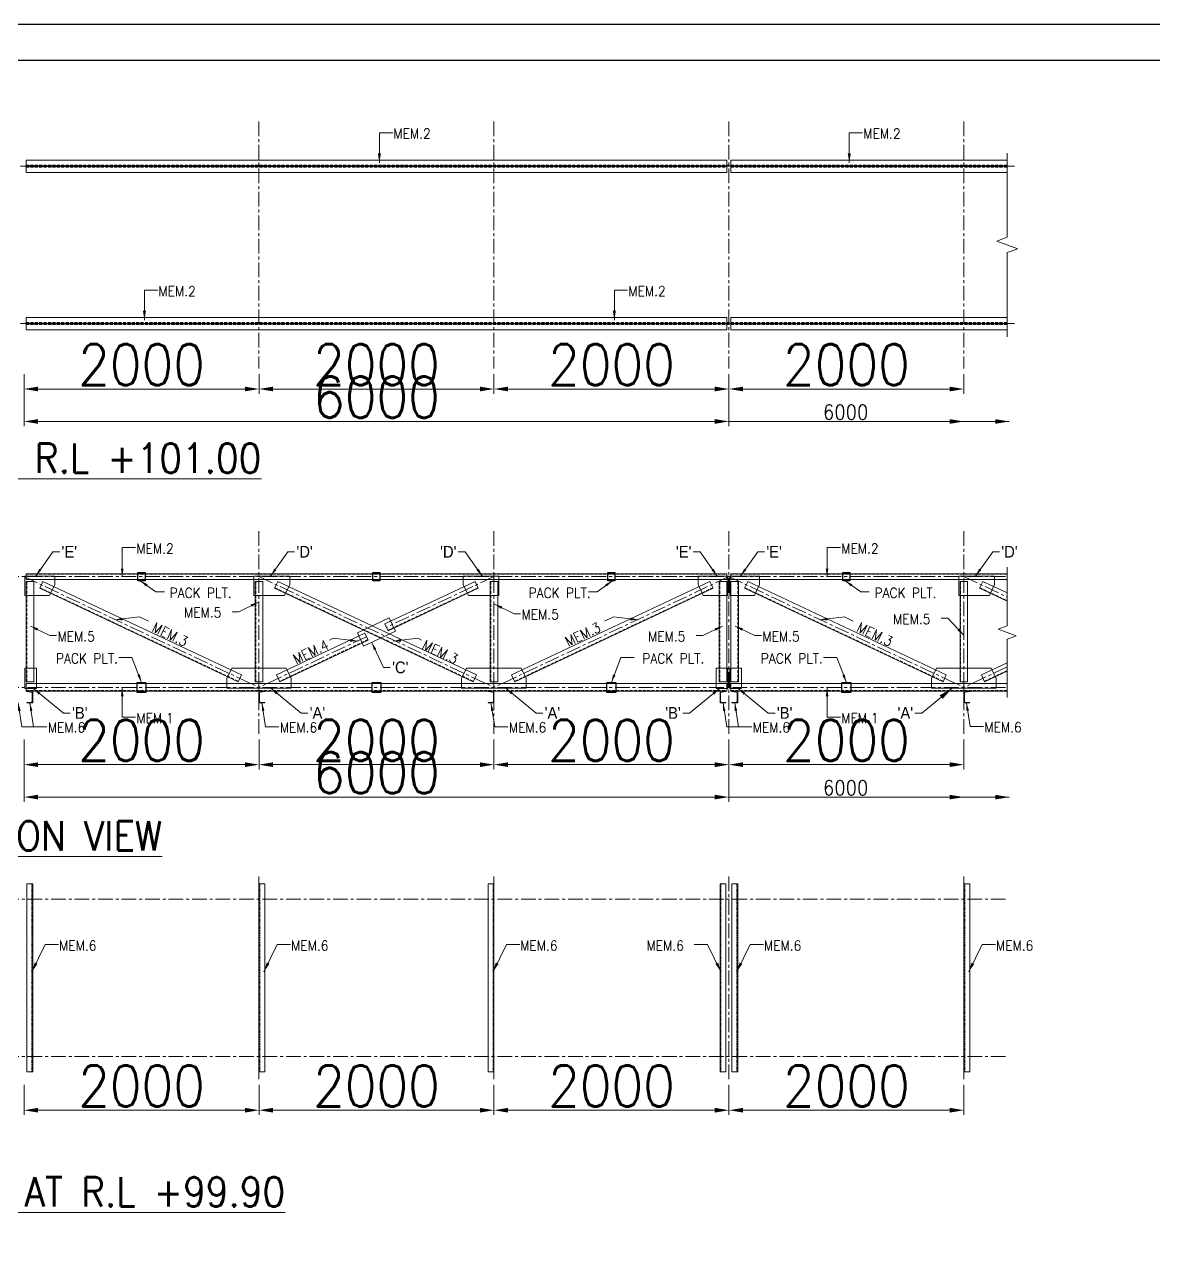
# Model space of a CAD drawing. Header units: millimetres. Extents: x 0 to 1124626, y -157535 to 82123.
# Drawn here: x 485820 to 495432, y 17099 to 27516 of the extents above; entities that cross this region are included whole.
import ezdxf
from ezdxf.enums import TextEntityAlignment as Align

# ---------------------------------------------------------------- set-up
doc = ezdxf.new("R2010")
doc.units = ezdxf.units.MM
doc.header["$MEASUREMENT"] = 0
for name, pattern in [('CENTER', [2, 1.25, -0.25, 0.25, -0.25]), ('DASHED', [0.75, 0.5, -0.25]), ('HIDDEN', [0.375, 0.25, -0.125])]:
    doc.linetypes.add(name, pattern=pattern)
for name, color, linetype, lineweight in [('CN', 253, 'Continuous', 15), ('Dim', 6, 'Continuous', 13), ('L4', 4, 'Continuous', 30), ('rSHEET', 2, 'Continuous', 30), ('STR', 112, 'Continuous', 18), ('STR. STEEL', 25, 'Continuous', 18), ('structure', 183, 'Continuous', 15), ('Text', 7, 'Continuous', 15), ('TEXT-4', 2, 'Continuous', 25), ('TITLE TEXT', 50, 'Continuous', 18)]:
    doc.layers.add(name, color=color, linetype=linetype, lineweight=lineweight)
doc.styles.add('MtX_romans_shx', font='romans.shx')
doc.styles.add('style1', font='romans.shx', dxfattribs={"width": 0.9, "height": 300})
doc.dimstyles.new('Copy of DIM-1', dxfattribs={"dimscale": 40, "dimtxt": 125, "dimasz": 3, "dimexe": 1, "dimexo": 1.2, "dimgap": 0.8, "dimtad": 1, "dimdec": 0, "dimzin": 1, "dimdsep": 46, "dimtxsty": 'style1', "dimcen": 2, "dimclrd": 8, "dimclre": 8, "dimclrt": 7, "dimadec": 0, "dimazin": 0, "dimtfac": 1, "dimtdec": 0, "dimtofl": 0, "dimtmove": 1, "dimatfit": 3, "dimfxl": 1, "dimtolj": 1, "dimtzin": 0, "dimlwd": 9, "dimlwe": 9, "dimarcsym": 1})

# ---------------------------------------------------------------- blocks, each defined once
blk = doc.blocks.new('*D942')
at = {"layer": 'DEFPOINTS', "color": 0, "ltscale": 20, "transparency": 16777216}
for p in [(485817, 24589), (487817, 24589), (487817, 24414)]:
    blk.add_point(p, dxfattribs=at)
at = {"layer": 'Dim', "color": 8, "lineweight": 9, "ltscale": 20, "transparency": 16777216}
for p, q in [((485817, 24541), (485817, 24374)), ((487817, 24541), (487817, 24374)), ((485937, 24414), (487697, 24414))]:
    blk.add_line(p, q, dxfattribs=at)
at = {"layer": 'Dim', "color": 8, "ltscale": 20, "transparency": 16777216}
for points in [[(485937, 24434), (485937, 24394), (485817, 24414)], [(487697, 24394), (487697, 24434), (487817, 24414)]]:
    blk.add_solid(points, dxfattribs=at)
at = {"layer": 'Dim', "color": 7, "ltscale": 20, "transparency": 16777216, "insert": (486817, 24621), "char_height": 350, "attachment_point": 5, "style": 'style1'}
blk.add_mtext('\\A1;2000', dxfattribs=at)
blk = doc.blocks.new('*D943')
at = {"layer": 'DEFPOINTS', "color": 0, "ltscale": 20, "transparency": 16777216}
for p in [(487817, 24589), (489817, 24589), (489817, 24414)]:
    blk.add_point(p, dxfattribs=at)
at = {"layer": 'Dim', "color": 8, "lineweight": 9, "ltscale": 20, "transparency": 16777216}
for p, q in [((487817, 24541), (487817, 24374)), ((489817, 24541), (489817, 24374)), ((487937, 24414), (489697, 24414))]:
    blk.add_line(p, q, dxfattribs=at)
at = {"layer": 'Dim', "color": 8, "ltscale": 20, "transparency": 16777216}
for points in [[(487937, 24434), (487937, 24394), (487817, 24414)], [(489697, 24394), (489697, 24434), (489817, 24414)]]:
    blk.add_solid(points, dxfattribs=at)
at = {"layer": 'Dim', "color": 7, "ltscale": 20, "transparency": 16777216, "insert": (488817, 24621), "char_height": 350, "attachment_point": 5, "style": 'style1'}
blk.add_mtext('\\A1;2000', dxfattribs=at)
blk = doc.blocks.new('*D944')
at = {"layer": 'DEFPOINTS', "color": 0, "ltscale": 20, "transparency": 16777216}
for p in [(489817, 24589), (491817, 24589), (491817, 24414)]:
    blk.add_point(p, dxfattribs=at)
at = {"layer": 'Dim', "color": 8, "lineweight": 9, "ltscale": 20, "transparency": 16777216}
for p, q in [((489817, 24541), (489817, 24374)), ((491817, 24541), (491817, 24374)), ((489937, 24414), (491697, 24414))]:
    blk.add_line(p, q, dxfattribs=at)
at = {"layer": 'Dim', "color": 8, "ltscale": 20, "transparency": 16777216}
for points in [[(489937, 24434), (489937, 24394), (489817, 24414)], [(491697, 24394), (491697, 24434), (491817, 24414)]]:
    blk.add_solid(points, dxfattribs=at)
at = {"layer": 'Dim', "color": 7, "ltscale": 20, "transparency": 16777216, "insert": (490817, 24621), "char_height": 350, "attachment_point": 5, "style": 'style1'}
blk.add_mtext('\\A1;2000', dxfattribs=at)
blk = doc.blocks.new('*D945')
at = {"layer": 'DEFPOINTS', "color": 0, "ltscale": 20, "transparency": 16777216}
for p in [(491817, 24589), (493817, 24589), (493817, 24414)]:
    blk.add_point(p, dxfattribs=at)
at = {"layer": 'Dim', "color": 8, "lineweight": 9, "ltscale": 20, "transparency": 16777216}
for p, q in [((491817, 24541), (491817, 24374)), ((493817, 24541), (493817, 24374)), ((491937, 24414), (493697, 24414))]:
    blk.add_line(p, q, dxfattribs=at)
at = {"layer": 'Dim', "color": 8, "ltscale": 20, "transparency": 16777216}
for points in [[(491937, 24434), (491937, 24394), (491817, 24414)], [(493697, 24394), (493697, 24434), (493817, 24414)]]:
    blk.add_solid(points, dxfattribs=at)
at = {"layer": 'Dim', "color": 7, "ltscale": 20, "transparency": 16777216, "insert": (492817, 24621), "char_height": 350, "attachment_point": 5, "style": 'style1'}
blk.add_mtext('\\A1;2000', dxfattribs=at)
blk = doc.blocks.new('*D950')
at = {"layer": 'DEFPOINTS', "color": 0, "ltscale": 20, "transparency": 16777216}
for p in [(485817, 21480), (487817, 21480), (487817, 21217)]:
    blk.add_point(p, dxfattribs=at)
at = {"layer": 'Dim', "color": 8, "lineweight": 9, "ltscale": 20, "transparency": 16777216}
for p, q in [((485817, 21432), (485817, 21177)), ((487817, 21432), (487817, 21177)), ((485937, 21217), (487697, 21217))]:
    blk.add_line(p, q, dxfattribs=at)
at = {"layer": 'Dim', "color": 8, "ltscale": 20, "transparency": 16777216}
for points in [[(485937, 21237), (485937, 21197), (485817, 21217)], [(487697, 21197), (487697, 21237), (487817, 21217)]]:
    blk.add_solid(points, dxfattribs=at)
at = {"layer": 'Dim', "color": 7, "ltscale": 20, "transparency": 16777216, "insert": (486817, 21424), "char_height": 350, "attachment_point": 5, "style": 'style1'}
blk.add_mtext('\\A1;2000', dxfattribs=at)
blk = doc.blocks.new('*D951')
at = {"layer": 'DEFPOINTS', "color": 0, "ltscale": 20, "transparency": 16777216}
for p in [(487817, 21480), (489817, 21480), (489817, 21217)]:
    blk.add_point(p, dxfattribs=at)
at = {"layer": 'Dim', "color": 8, "lineweight": 9, "ltscale": 20, "transparency": 16777216}
for p, q in [((487817, 21432), (487817, 21177)), ((489817, 21432), (489817, 21177)), ((487937, 21217), (489697, 21217))]:
    blk.add_line(p, q, dxfattribs=at)
at = {"layer": 'Dim', "color": 8, "ltscale": 20, "transparency": 16777216}
for points in [[(487937, 21237), (487937, 21197), (487817, 21217)], [(489697, 21197), (489697, 21237), (489817, 21217)]]:
    blk.add_solid(points, dxfattribs=at)
at = {"layer": 'Dim', "color": 7, "ltscale": 20, "transparency": 16777216, "insert": (488817, 21424), "char_height": 350, "attachment_point": 5, "style": 'style1'}
blk.add_mtext('\\A1;2000', dxfattribs=at)
blk = doc.blocks.new('*D952')
at = {"layer": 'DEFPOINTS', "color": 0, "ltscale": 20, "transparency": 16777216}
for p in [(489817, 21480), (491817, 21480), (491817, 21217)]:
    blk.add_point(p, dxfattribs=at)
at = {"layer": 'Dim', "color": 8, "lineweight": 9, "ltscale": 20, "transparency": 16777216}
for p, q in [((489817, 21432), (489817, 21177)), ((491817, 21432), (491817, 21177)), ((489937, 21217), (491697, 21217))]:
    blk.add_line(p, q, dxfattribs=at)
at = {"layer": 'Dim', "color": 8, "ltscale": 20, "transparency": 16777216}
for points in [[(489937, 21237), (489937, 21197), (489817, 21217)], [(491697, 21197), (491697, 21237), (491817, 21217)]]:
    blk.add_solid(points, dxfattribs=at)
at = {"layer": 'Dim', "color": 7, "ltscale": 20, "transparency": 16777216, "insert": (490817, 21424), "char_height": 350, "attachment_point": 5, "style": 'style1'}
blk.add_mtext('\\A1;2000', dxfattribs=at)
blk = doc.blocks.new('*D953')
at = {"layer": 'DEFPOINTS', "color": 0, "ltscale": 20, "transparency": 16777216}
for p in [(491817, 21480), (493817, 21480), (493817, 21217)]:
    blk.add_point(p, dxfattribs=at)
at = {"layer": 'Dim', "color": 8, "lineweight": 9, "ltscale": 20, "transparency": 16777216}
for p, q in [((491817, 21432), (491817, 21177)), ((493817, 21432), (493817, 21177)), ((491937, 21217), (493697, 21217))]:
    blk.add_line(p, q, dxfattribs=at)
at = {"layer": 'Dim', "color": 8, "ltscale": 20, "transparency": 16777216}
for points in [[(491937, 21237), (491937, 21197), (491817, 21217)], [(493697, 21197), (493697, 21237), (493817, 21217)]]:
    blk.add_solid(points, dxfattribs=at)
at = {"layer": 'Dim', "color": 7, "ltscale": 20, "transparency": 16777216, "insert": (492817, 21424), "char_height": 350, "attachment_point": 5, "style": 'style1'}
blk.add_mtext('\\A1;2000', dxfattribs=at)
blk = doc.blocks.new('*D1081')
at = {"layer": 'DEFPOINTS', "color": 0, "ltscale": 20, "transparency": 16777216}
for p in [(485817, 18540), (487817, 18540), (487817, 18276)]:
    blk.add_point(p, dxfattribs=at)
at = {"layer": 'Dim', "color": 8, "lineweight": 9, "ltscale": 20, "transparency": 16777216}
for p, q in [((485817, 18492), (485817, 18236)), ((487817, 18492), (487817, 18236)), ((485937, 18276), (487697, 18276))]:
    blk.add_line(p, q, dxfattribs=at)
at = {"layer": 'Dim', "color": 8, "ltscale": 20, "transparency": 16777216}
for points in [[(485937, 18296), (485937, 18256), (485817, 18276)], [(487697, 18256), (487697, 18296), (487817, 18276)]]:
    blk.add_solid(points, dxfattribs=at)
at = {"layer": 'Dim', "color": 7, "ltscale": 20, "transparency": 16777216, "insert": (486817, 18483), "char_height": 350, "attachment_point": 5, "style": 'style1'}
blk.add_mtext('\\A1;2000', dxfattribs=at)
blk = doc.blocks.new('*D1082')
at = {"layer": 'DEFPOINTS', "color": 0, "ltscale": 20, "transparency": 16777216}
for p in [(487817, 18540), (489817, 18540), (489817, 18276)]:
    blk.add_point(p, dxfattribs=at)
at = {"layer": 'Dim', "color": 8, "lineweight": 9, "ltscale": 20, "transparency": 16777216}
for p, q in [((487817, 18492), (487817, 18236)), ((489817, 18492), (489817, 18236)), ((487937, 18276), (489697, 18276))]:
    blk.add_line(p, q, dxfattribs=at)
at = {"layer": 'Dim', "color": 8, "ltscale": 20, "transparency": 16777216}
for points in [[(487937, 18296), (487937, 18256), (487817, 18276)], [(489697, 18256), (489697, 18296), (489817, 18276)]]:
    blk.add_solid(points, dxfattribs=at)
at = {"layer": 'Dim', "color": 7, "ltscale": 20, "transparency": 16777216, "insert": (488817, 18483), "char_height": 350, "attachment_point": 5, "style": 'style1'}
blk.add_mtext('\\A1;2000', dxfattribs=at)
blk = doc.blocks.new('*D1083')
at = {"layer": 'DEFPOINTS', "color": 0, "ltscale": 20, "transparency": 16777216}
for p in [(489817, 18540), (491817, 18540), (491817, 18276)]:
    blk.add_point(p, dxfattribs=at)
at = {"layer": 'Dim', "color": 8, "lineweight": 9, "ltscale": 20, "transparency": 16777216}
for p, q in [((489817, 18492), (489817, 18236)), ((491817, 18492), (491817, 18236)), ((489937, 18276), (491697, 18276))]:
    blk.add_line(p, q, dxfattribs=at)
at = {"layer": 'Dim', "color": 8, "ltscale": 20, "transparency": 16777216}
for points in [[(489937, 18296), (489937, 18256), (489817, 18276)], [(491697, 18256), (491697, 18296), (491817, 18276)]]:
    blk.add_solid(points, dxfattribs=at)
at = {"layer": 'Dim', "color": 7, "ltscale": 20, "transparency": 16777216, "insert": (490817, 18483), "char_height": 350, "attachment_point": 5, "style": 'style1'}
blk.add_mtext('\\A1;2000', dxfattribs=at)
blk = doc.blocks.new('*D1084')
at = {"layer": 'DEFPOINTS', "color": 0, "ltscale": 20, "transparency": 16777216}
for p in [(491817, 18540), (493817, 18540), (493817, 18276)]:
    blk.add_point(p, dxfattribs=at)
at = {"layer": 'Dim', "color": 8, "lineweight": 9, "ltscale": 20, "transparency": 16777216}
for p, q in [((491817, 18492), (491817, 18236)), ((493817, 18492), (493817, 18236)), ((491937, 18276), (493697, 18276))]:
    blk.add_line(p, q, dxfattribs=at)
at = {"layer": 'Dim', "color": 8, "ltscale": 20, "transparency": 16777216}
for points in [[(491937, 18296), (491937, 18256), (491817, 18276)], [(493697, 18256), (493697, 18296), (493817, 18276)]]:
    blk.add_solid(points, dxfattribs=at)
at = {"layer": 'Dim', "color": 7, "ltscale": 20, "transparency": 16777216, "insert": (492817, 18483), "char_height": 350, "attachment_point": 5, "style": 'style1'}
blk.add_mtext('\\A1;2000', dxfattribs=at)
blk = doc.blocks.new('*D1098')
at = {"layer": 'DEFPOINTS', "color": 0, "ltscale": 20, "transparency": 16777216}
for p in [(485817, 21304), (491817, 21304), (491817, 20941)]:
    blk.add_point(p, dxfattribs=at)
at = {"layer": 'Dim', "color": 8, "lineweight": 9, "ltscale": 20, "transparency": 16777216}
for p, q in [((485817, 21256), (485817, 20901)), ((491817, 21256), (491817, 20901)), ((485937, 20941), (491697, 20941))]:
    blk.add_line(p, q, dxfattribs=at)
at = {"layer": 'Dim', "color": 8, "ltscale": 20, "transparency": 16777216}
for points in [[(485937, 20961), (485937, 20921), (485817, 20941)], [(491697, 20921), (491697, 20961), (491817, 20941)]]:
    blk.add_solid(points, dxfattribs=at)
at = {"layer": 'Dim', "color": 7, "ltscale": 20, "transparency": 16777216, "insert": (488817, 21148), "char_height": 350, "attachment_point": 5, "style": 'style1'}
blk.add_mtext('\\A1;6000', dxfattribs=at)
blk = doc.blocks.new('*D1100')
at = {"layer": 'DEFPOINTS', "color": 0, "ltscale": 20, "transparency": 16777216}
for p in [(485817, 24501), (491817, 24501), (491817, 24138)]:
    blk.add_point(p, dxfattribs=at)
at = {"layer": 'Dim', "color": 8, "lineweight": 9, "ltscale": 20, "transparency": 16777216}
for p, q in [((485817, 24453), (485817, 24098)), ((491817, 24453), (491817, 24098)), ((485937, 24138), (491697, 24138))]:
    blk.add_line(p, q, dxfattribs=at)
at = {"layer": 'Dim', "color": 8, "ltscale": 20, "transparency": 16777216}
for points in [[(485937, 24158), (485937, 24118), (485817, 24138)], [(491697, 24118), (491697, 24158), (491817, 24138)]]:
    blk.add_solid(points, dxfattribs=at)
at = {"layer": 'Dim', "color": 7, "ltscale": 20, "transparency": 16777216, "insert": (488817, 24345), "char_height": 350, "attachment_point": 5, "style": 'style1'}
blk.add_mtext('\\A1;6000', dxfattribs=at)

msp = doc.modelspace()

# ---------------------------------------------------------------- linework, layer by layer
at = {"layer": 'CN', "linetype": 'CENTER', "ltscale": 100}
for p, q in [((487816.7021, 26691.1911), (487816.7021, 24589.4675)), ((489816.7021, 26691.1911), (489816.7021, 24589.4675)), ((491816.7021, 26691.1911), (491816.7021, 24589.4675)), ((493816.7021, 26691.1911), (493816.7021, 24589.4675)), ((477385.4228, 26310.3293), (494247.9815, 26310.3293)), ((477385.4228, 24970.3293), (494247.9815, 24970.3293)), ((487816.7021, 23204.4205), (487816.7021, 21479.8628)), ((489816.7021, 23204.4205), (489816.7021, 21479.8628)), ((491816.7021, 23204.4205), (491816.7021, 21479.8628)), ((493816.7021, 23204.4205), (493816.7021, 21479.8628)), ((477447.3996, 22817.1417), (494186.0047, 22817.1417)), ((485816.7021, 22817.1417), (487816.7021, 21874.6417)), ((487816.7021, 22817.1417), (489816.7021, 21874.6417)), ((489816.7021, 22817.1417), (488901.7022, 22385.948)), ((491816.7021, 22817.1417), (489816.7021, 21874.6417)), ((491816.7021, 22817.1417), (493816.7021, 21874.6417)), ((493816.7021, 22817.1417), (494186.0047, 22643.1078)), ((488731.7021, 22305.8354), (487816.7021, 21874.6417)), ((494186.0047, 22048.6755), (493816.7021, 21874.6417)), ((477447.3996, 21874.6417), (494186.0047, 21874.6417)), ((487816.7021, 20264.1012), (487816.7021, 18539.5435)), ((489816.7021, 20264.1012), (489816.7021, 18539.5435)), ((491816.7021, 20264.1012), (491816.7021, 18539.5435)), ((493816.7021, 20264.1012), (493816.7021, 18539.5435)), ((477447.3996, 20071.8223), (494186.0047, 20071.8223)), ((477447.3996, 18731.8223), (494186.0047, 18731.8223))]:
    msp.add_line(p, q, dxfattribs=at)
at = {"layer": 'CN', "linetype": 'HIDDEN', "ltscale": 100}
for p, q in [((485834.2021, 26318.8293), (494186.0047, 26318.8293)), ((485834.2021, 26301.8293), (491799.2021, 26301.8293)), ((491834.2021, 26301.8293), (494186.0047, 26301.8293)), ((485834.2021, 24978.8293), (494186.0047, 24978.8293)), ((485834.2021, 24961.8293), (494186.0047, 24961.8293)), ((485834.2021, 22837.1417), (491799.2021, 22837.1417)), ((491834.2021, 22837.1417), (494186.0047, 22837.1417)), ((485839.2021, 21922.1417), (485839.2021, 22777.1417)), ((485952.2453, 22722.8664), (487641.7981, 21926.6646)), ((487789.2021, 21922.1417), (487789.2021, 22777.1417)), ((487952.2453, 22722.8664), (489641.7981, 21926.6646)), ((489681.159, 22722.8664), (488913.4251, 22361.0718)), ((489789.2021, 21922.1417), (489789.2021, 22777.1417)), ((491681.159, 22722.8664), (489991.6062, 21926.6646)), ((491739.2021, 21922.1417), (491739.2021, 22777.1417)), ((491894.2021, 21922.1417), (491894.2021, 22777.1417)), ((491952.2453, 22722.8664), (493641.7981, 21926.6646)), ((493789.2021, 21922.1417), (493789.2021, 22777.1417)), ((493952.2453, 22722.8664), (494186.0047, 22612.7072)), ((488743.425, 22280.9592), (487991.6062, 21926.6646)), ((494186.0047, 22018.2749), (493991.6062, 21926.6646)), ((485834.2021, 21847.1417), (491799.2021, 21847.1417)), ((491834.2021, 21847.1417), (494186.0047, 21847.1417))]:
    msp.add_line(p, q, dxfattribs=at)
at = {"layer": 'Dim', "ltscale": 20}
for points in [[(486078.2536, 22822.5262), (485824.2021, 22822.5262), (485824.2021, 22657.5262), (486034.2021, 22657.5262), (486078.2536, 22751.0041)], [(488078.2536, 22822.5262), (487774.2021, 22822.5262), (487774.2021, 22657.5262), (488034.2021, 22657.5262), (488078.2536, 22751.0041)], [(489555.1507, 22822.5262), (489859.2021, 22822.5262), (489859.2021, 22657.5262), (489599.2021, 22657.5262), (489555.1507, 22751.0041)], [(491555.1507, 22822.5262), (491809.2021, 22822.5262), (491809.2021, 22657.5262), (491599.2021, 22657.5262), (491555.1507, 22751.0041)], [(492078.2536, 22822.5262), (491824.2021, 22822.5262), (491824.2021, 22657.5262), (492034.2021, 22657.5262), (492078.2536, 22751.0041)], [(494078.2536, 22822.5262), (493774.2021, 22822.5262), (493774.2021, 22657.5262), (494034.2021, 22657.5262), (494078.2536, 22751.0041)], [(485824.2021, 22039.4959), (485824.2021, 21864.4959), (485924.2021, 21864.4959), (485924.2021, 22039.4959)], [(488091.7021, 21948.8431), (488091.7021, 21867.1417), (487541.7021, 21867.1417), (487541.7021, 21948.8431), (487584.4223, 22039.4959), (488048.982, 22039.4959)], [(490091.7021, 21948.8431), (490091.7021, 21867.1417), (489541.7021, 21867.1417), (489541.7021, 21948.8431), (489584.4223, 22039.4959), (490048.982, 22039.4959)], [(491809.2021, 22039.4959), (491809.2021, 21864.4959), (491709.2021, 21864.4959), (491709.2021, 22039.4959)], [(491824.2021, 22039.4959), (491824.2021, 21864.4959), (491924.2021, 21864.4959), (491924.2021, 22039.4959)], [(494091.7021, 21948.8431), (494091.7021, 21867.1417), (493541.7021, 21867.1417), (493541.7021, 21948.8431), (493584.4223, 22039.4959), (494048.982, 22039.4959)]]:
    msp.add_lwpolyline(points, close=True, dxfattribs=at)
msp.add_lwpolyline([(488979.0333, 22353.298), (488925.7474, 22466.3715), (488654.371, 22338.4854), (488707.6569, 22225.4119), (488979.0333, 22353.298)], dxfattribs=at)
for points in [[(485891.7021, 21742.1417), (485891.7021, 21842.1417), (485841.7021, 21842.1417), (485841.7021, 21840.6933, 0.3902243582), (485843.9959, 21838.2018), (485878.7446, 21835.3252, -0.3902243582), (485887.0021, 21826.3559), (485887.0021, 21757.9274, -0.3902243582), (485878.7446, 21748.9581), (485843.9959, 21746.0815, 0.3902243582), (485841.7021, 21743.5901), (485841.7021, 21742.1417)], [(487816.7021, 21742.1417), (487816.7021, 21842.1417), (487866.7021, 21842.1417), (487866.7021, 21840.6933, -0.3902243582), (487864.4084, 21838.2018), (487829.6597, 21835.3252, 0.3902243582), (487821.4021, 21826.3559), (487821.4021, 21757.9274, 0.3902243582), (487829.6597, 21748.9581), (487864.4084, 21746.0815, -0.3902243582), (487866.7021, 21743.5901), (487866.7021, 21742.1417)], [(489816.7021, 21742.1417), (489816.7021, 21842.1417), (489766.7021, 21842.1417), (489766.7021, 21840.6933, 0.3902243582), (489768.9959, 21838.2018), (489803.7446, 21835.3252, -0.3902243582), (489812.0021, 21826.3559), (489812.0021, 21757.9274, -0.3902243582), (489803.7446, 21748.9581), (489768.9959, 21746.0815, 0.3902243582), (489766.7021, 21743.5901), (489766.7021, 21742.1417)], [(491741.7021, 21742.1417), (491741.7021, 21842.1417), (491791.7021, 21842.1417), (491791.7021, 21840.6933, -0.3902243582), (491789.4084, 21838.2018), (491754.6597, 21835.3252, 0.3902243582), (491746.4021, 21826.3559), (491746.4021, 21757.9274, 0.3902243582), (491754.6597, 21748.9581), (491789.4084, 21746.0815, -0.3902243582), (491791.7021, 21743.5901), (491791.7021, 21742.1417)], [(491891.7021, 21742.1417), (491891.7021, 21842.1417), (491841.7021, 21842.1417), (491841.7021, 21840.6933, 0.3902243582), (491843.9959, 21838.2018), (491878.7446, 21835.3252, -0.3902243582), (491887.0021, 21826.3559), (491887.0021, 21757.9274, -0.3902243582), (491878.7446, 21748.9581), (491843.9959, 21746.0815, 0.3902243582), (491841.7021, 21743.5901), (491841.7021, 21742.1417)], [(493816.7021, 21742.1417), (493816.7021, 21842.1417), (493866.7021, 21842.1417), (493866.7021, 21840.6933, -0.3902243582), (493864.4084, 21838.2018), (493829.6597, 21835.3252, 0.3902243582), (493821.4021, 21826.3559), (493821.4021, 21757.9274, 0.3902243582), (493829.6597, 21748.9581), (493864.4084, 21746.0815, -0.3902243582), (493866.7021, 21743.5901), (493866.7021, 21742.1417)]]:
    msp.add_lwpolyline(points, format="xyb", close=True, dxfattribs=at)
at = {"layer": 'L4', "ltscale": 20}
for points in [[(486846.7021, 22852.1417), (486846.7021, 22782.1417), (486786.7021, 22782.1417), (486786.7021, 22852.1417)], [(488846.7021, 22852.1417), (488846.7021, 22782.1417), (488786.7021, 22782.1417), (488786.7021, 22852.1417)], [(490846.7021, 22852.1417), (490846.7021, 22782.1417), (490786.7021, 22782.1417), (490786.7021, 22852.1417)], [(492846.7021, 22852.1417), (492846.7021, 22782.1417), (492786.7021, 22782.1417), (492786.7021, 22852.1417)], [(486854.2021, 21917.1417), (486854.2021, 21832.1417), (486779.2021, 21832.1417), (486779.2021, 21917.1417)], [(488854.2021, 21917.1417), (488854.2021, 21832.1417), (488779.2021, 21832.1417), (488779.2021, 21917.1417)], [(490854.2021, 21917.1417), (490854.2021, 21832.1417), (490779.2021, 21832.1417), (490779.2021, 21917.1417)], [(492854.2021, 21917.1417), (492854.2021, 21832.1417), (492779.2021, 21832.1417), (492779.2021, 21917.1417)]]:
    msp.add_lwpolyline(points, close=True, dxfattribs=at)
at = {"layer": 'rSHEET'}
msp.add_lwpolyline([(476335.2635, 4628.0791), (508705.803, 4628.0791), (508705.803, 27516.3626), (476335.2635, 27516.3626)], close=True, dxfattribs=at)
msp.add_lwpolyline([(476874.7725, 4935.7919), (508166.294, 4935.7919, 0.4142135624), (508397.5121, 5167.01), (508397.5121, 26977.4317, 0.4142135624), (508166.294, 27208.6498), (476874.7725, 27208.6498, 0.4142135624), (476643.5544, 26977.4317), (476643.5544, 5167.01, 0.4142135624)], format="xyb", close=True, dxfattribs=at)
at = {"layer": 'STR', "linetype": 'DASHED', "ltscale": 20}
for p, q in [((485884.2021, 20201.8223), (485884.2021, 18601.8223)), ((487824.2021, 20201.8223), (487824.2021, 18601.8223)), ((489809.2021, 20201.8223), (489809.2021, 18601.8223)), ((491749.2021, 20201.8223), (491749.2021, 18601.8223)), ((491884.2021, 20201.8223), (491884.2021, 18601.8223)), ((493824.2021, 20201.8223), (493824.2021, 18601.8223))]:
    msp.add_line(p, q, dxfattribs=at)
at = {"layer": 'STR', "ltscale": 20}
for points in [[(485841.7021, 20201.8223), (485841.7021, 18601.8223), (485891.7021, 18601.8223), (485891.7021, 20201.8223)], [(487816.7021, 20201.8223), (487816.7021, 18601.8223), (487866.7021, 18601.8223), (487866.7021, 20201.8223)], [(489766.7021, 20201.8223), (489766.7021, 18601.8223), (489816.7021, 18601.8223), (489816.7021, 20201.8223)], [(491791.7021, 20201.8223), (491791.7021, 18601.8223), (491741.7021, 18601.8223), (491741.7021, 20201.8223)], [(491841.7021, 20201.8223), (491841.7021, 18601.8223), (491891.7021, 18601.8223), (491891.7021, 20201.8223)], [(493816.7021, 20201.8223), (493816.7021, 18601.8223), (493866.7021, 18601.8223), (493866.7021, 20201.8223)]]:
    msp.add_lwpolyline(points, close=True, dxfattribs=at)
at = {"layer": 'STR. STEEL', "ltscale": 20}
for p, q in [((494186.0047, 25704.8701), (494186.0047, 26422.2409)), ((494186.0047, 24857.5228), (494186.0047, 25574.8936))]:
    msp.add_line(p, q, dxfattribs=at)
for points in [[(485834.2021, 26312.8293), (485834.2021, 26362.8293), (491799.2021, 26362.8293), (491799.2021, 26312.8293), (485834.2021, 26312.8293)], [(494186.0047, 26312.8293), (491834.2021, 26312.8293), (491834.2021, 26362.8293), (494186.0047, 26362.8293), (494186.0047, 26312.8293)], [(485834.2021, 26307.8293), (485834.2021, 26257.8293), (491799.2021, 26257.8293), (491799.2021, 26307.8293), (485834.2021, 26307.8293)], [(494186.0047, 26257.8293), (494186.0047, 26307.8293), (491834.2021, 26307.8293), (491834.2021, 26257.8293), (494186.0047, 26257.8293)], [(494186.0047, 25574.8936), (494275.2816, 25607.3877), (494096.7278, 25672.376), (494186.0047, 25704.8701)], [(491799.2021, 25022.8293), (491799.2021, 24972.8293), (485834.2021, 24972.8293), (485834.2021, 25022.8293), (491799.2021, 25022.8293)], [(494186.0047, 24972.8293), (491834.2021, 24972.8293), (491834.2021, 25022.8293), (494186.0047, 25022.8293), (494186.0047, 24972.8293)], [(491799.2021, 24917.8293), (491799.2021, 24967.8293), (485834.2021, 24967.8293), (485834.2021, 24917.8293), (491799.2021, 24917.8293)], [(491816.7021, 24917.8293), (491819.6601, 24917.8293)], [(491799.2021, 22842.1417), (485834.2021, 22842.1417), (485834.2021, 22792.1417), (491799.2021, 22792.1417), (491799.2021, 22842.1417)]]:
    msp.add_lwpolyline(points, dxfattribs=at)
for points in [[(494186.0047, 24917.8293), (494186.0047, 24967.8293), (491834.2021, 24967.8293), (491834.2021, 24917.8293)], [(491834.2021, 22792.1417), (494186.0047, 22792.1417), (494186.0047, 22842.1417), (491834.2021, 22842.1417)]]:
    msp.add_lwpolyline(points, close=True, dxfattribs=at)
at = {"layer": 'structure', "ltscale": 20}
for p, q in [((489816.7021, 22792.1417), (489816.7021, 22842.1417)), ((488915.5565, 22356.5488), (488887.8479, 22415.3471)), ((488717.8477, 22335.2345), (488745.5564, 22276.4363)), ((487667.3753, 21980.9399), (487639.6667, 21922.1417)), ((493667.3753, 21980.9399), (493639.6667, 21922.1417)), ((485834.2021, 21907.1417), (485834.2021, 21842.1417)), ((487816.7021, 21907.1417), (487816.7021, 21842.1417)), ((491799.2021, 21907.1417), (491799.2021, 21842.1417)), ((491834.2021, 21907.1417), (491834.2021, 21842.1417)), ((493816.7021, 21907.1417), (493816.7021, 21842.1417))]:
    msp.add_line(p, q, dxfattribs=at)
at = {"layer": 'structure'}
for p, q in [((494186.0047, 22398.7066), (494186.0047, 22896.5839)), ((494186.0047, 21787.6994), (494186.0047, 22285.5767))]:
    msp.add_line(p, q, dxfattribs=at)
at = {"layer": 'structure', "ltscale": 20}
for points in [[(485834.2021, 21922.1417), (485899.2021, 21922.1417), (485899.2021, 22777.1417), (485834.2021, 22777.1417), (485834.2021, 21922.1417)], [(487849.2021, 21922.1417), (487784.2021, 21922.1417), (487784.2021, 22777.1417), (487849.2021, 22777.1417), (487849.2021, 21922.1417)], [(488887.8479, 22415.3471), (489655.5818, 22777.1417), (489683.2905, 22718.3435), (488915.5565, 22356.5488)], [(489849.2021, 21922.1417), (489784.2021, 21922.1417), (489784.2021, 22777.1417), (489849.2021, 22777.1417), (489849.2021, 21922.1417)], [(491799.2021, 21922.1417), (491734.2021, 21922.1417), (491734.2021, 22777.1417), (491799.2021, 22777.1417), (491799.2021, 21922.1417)], [(491834.2021, 21922.1417), (491899.2021, 21922.1417), (491899.2021, 22777.1417), (491834.2021, 22777.1417), (491834.2021, 21922.1417)], [(493849.2021, 21922.1417), (493784.2021, 21922.1417), (493784.2021, 22777.1417), (493849.2021, 22777.1417), (493849.2021, 21922.1417)], [(494186.0047, 22679.0358), (493977.8225, 22777.1417), (493950.1138, 22718.3435), (494186.0047, 22607.1799)], [(488745.5564, 22276.4363), (487993.7376, 21922.1417), (487966.0289, 21980.9399), (488717.8477, 22335.2345)], [(494186.0047, 22012.7476), (493993.7376, 21922.1417), (493966.0289, 21980.9399), (494186.0047, 22084.6035)], [(485834.2021, 21907.1417), (491799.2021, 21907.1417)], [(491834.2021, 21907.1417), (494186.0047, 21907.1417), (494186.0047, 21842.1417), (491834.2021, 21842.1417)], [(491799.2021, 21842.1417), (485834.2021, 21842.1417)]]:
    msp.add_lwpolyline(points, dxfattribs=at)
for points in [[(487639.6667, 21922.1417), (487667.3753, 21980.9399), (485977.8225, 22777.1417), (485950.1138, 22718.3435)], [(489639.6667, 21922.1417), (489667.3753, 21980.9399), (487977.8225, 22777.1417), (487950.1138, 22718.3435)], [(489993.7376, 21922.1417), (489966.0289, 21980.9399), (491655.5818, 22777.1417), (491683.2905, 22718.3435)], [(493639.6667, 21922.1417), (493667.3753, 21980.9399), (491977.8225, 22777.1417), (491950.1138, 22718.3435)]]:
    msp.add_lwpolyline(points, close=True, dxfattribs=at)
at = {"layer": 'structure'}
msp.add_lwpolyline([(494186.0047, 22285.5767), (494263.7102, 22313.8592), (494108.2992, 22370.4242), (494186.0047, 22398.7066)], dxfattribs=at)

# ---------------------------------------------------------------- texts
at = {"layer": 'Text', "ltscale": 20, "style": 'MtX_romans_shx', "width": 0.9}
for p in [(489119.7455, 26544.6728), (493119.7455, 26544.6728), (487119.7455, 25204.6728), (491119.7455, 25204.6728)]:
    msp.add_text('MEM.2', height=85, dxfattribs=at).set_placement(p, align=Align.CENTER)
for s, height, p in [('6000', 125, (492618.0856, 24155.1567)), ('MEM.2', 85, (486773.0887, 23013.2728)), ('MEM.2', 85, (492773.0887, 23013.2728)), ('MEM.5', 85, (487178.756, 22469.8182)), ('MEM.5', 85, (490051.7912, 22453.0439)), ('MEM.5', 85, (493214.6334, 22413.9145)), ('MEM.5', 85, (486101.7912, 22266.3288)), ('MEM.5', 85, (491128.756, 22266.3288)), ('MEM.5', 85, (492101.7912, 22266.3288)), ('MEM.6', 85, (486019.0533, 21490.9416)), ('MEM.1', 85, (486773.0887, 21571.0582)), ('MEM.6', 85, (487994.0533, 21490.9416)), ('MEM.6', 85, (489944.0533, 21490.9416)), ('MEM.6', 85, (492019.0533, 21490.9416)), ('MEM.1', 85, (492773.0887, 21571.0582)), ('MEM.6', 85, (493991.5533, 21492.39)), ('6000', 125, (492618.0856, 20958.115)), ('MEM.6', 85, (486115.0986, 19634.6516)), ('MEM.6', 85, (488090.0986, 19634.6516)), ('MEM.6', 85, (490040.0986, 19634.6516)), ('MEM.6', 85, (491115.4485, 19634.6516)), ('MEM.6', 85, (492115.0986, 19634.6516)), ('MEM.6', 85, (494090.0986, 19634.6516))]:
    msp.add_text(s, height=height, dxfattribs=at).set_placement(p)
for p in [(487583.8602, 22636.6304), (490639.6869, 22636.6304), (493583.8602, 22636.6304), (486616.1386, 22078.2728), (491607.4086, 22078.2728), (492616.1386, 22078.2728)]:
    msp.add_text('PACK PLT.', height=85, dxfattribs=at).set_placement(p, align=Align.RIGHT)
for s, rotation, p in [('MEM.3', 334.76784229, (487041.5552, 22286.9124)), ('MEM.3', 25.23215771, (490591.8491, 22286.9124)), ('MEM.3', 334.76784229, (493041.5552, 22286.9124)), ('MEM.4', 25.23215771, (488275.5698, 22137.8658)), ('MEM.3', 334.76784229, (489341.9193, 22137.8658))]:
    msp.add_text(s, height=85, rotation=rotation, dxfattribs=at).set_placement(p, align=Align.CENTER)
at = {"layer": 'TEXT-4', "ltscale": 20, "char_height": 100, "width": 111.984005, "style": 'style1'}
for s, insert, attachment_point in [("{\\fArial|b0|i0|c0|p34;'E'}", (486135.9195, 22979.1078), 7), ("{\\fArial|b0|i0|c0|p34;'D'}", (488135.9195, 22979.1078), 7), ("{\\fArial|b0|i0|c0|p34;'D'}", (489497.4848, 22979.1078), 9), ("{\\fArial|b0|i0|c0|p34;'E'}", (491497.4848, 22979.1078), 9), ("{\\fArial|b0|i0|c0|p34;'E'}", (492135.9195, 22979.1078), 7), ("{\\fArial|b0|i0|c0|p34;'D'}", (494135.9195, 22979.1078), 7), ("{\\fArial|b0|i0|c0|p34;'C'}", (488950.5175, 21993.1627), 7), ("{\\fArial|b0|i0|c0|p34;'B'}", (486225.7716, 21607.1763), 7), ("{\\fArial|b0|i0|c0|p34;'A'}", (488248.6618, 21607.1763), 7), ("{\\fArial|b0|i0|c0|p34;'A'}", (490248.6618, 21607.1763), 7), ("{\\fArial|b0|i0|c0|p34;'B'}", (491407.6327, 21607.1763), 9), ("{\\fArial|b0|i0|c0|p34;'B'}", (492225.7716, 21607.1763), 7), ("{\\fArial|b0|i0|c0|p34;'A'}", (493384.7425, 21607.1763), 9)]:
    msp.add_mtext(s, dxfattribs=dict(at, insert=insert, attachment_point=attachment_point))
at = {"layer": 'TITLE TEXT', "ltscale": 20, "style": 'MtX_romans_shx', "width": 0.9}
for s, p in [('%%UTOP PLAN AT R.L +101.00', (485816.7021, 23825.4617)), ('%%UELEVATION VIEW', (485816.7021, 20610.2986)), ('%%UBOTTOM PLAN AT R.L +99.90', (485816.7021, 17580.8387))]:
    msp.add_text(s, height=250, dxfattribs=at).set_placement(p, align=Align.MIDDLE_CENTER)

# ---------------------------------------------------------------- dimensions: what is measured, and where the dimension line sits
at = {"layer": 'Dim', "ltscale": 20}
for base, p1, p2, picture, middle in [((487816.7021, 24413.7635), (485816.7021, 24589.4675), (487816.7021, 24589.4675), '*D942', (486816.7021, 24620.7635)), ((489816.7021, 24413.7635), (487816.7021, 24589.4675), (489816.7021, 24589.4675), '*D943', (488816.7021, 24620.7635)), ((491816.7021, 24413.7635), (489816.7021, 24589.4675), (491816.7021, 24589.4675), '*D944', (490816.7021, 24620.7635)), ((493816.7021, 24413.7635), (491816.7021, 24589.4675), (493816.7021, 24589.4675), '*D945', (492816.7021, 24620.7635)), ((491816.7021, 24137.6987), (485816.7021, 24501.334), (491816.7021, 24501.334), '*D1100', (488816.7021, 24344.6987)), ((487816.7021, 21216.7218), (485816.7021, 21479.8628), (487816.7021, 21479.8628), '*D950', (486816.7021, 21423.7218)), ((489816.7021, 21216.7218), (487816.7021, 21479.8628), (489816.7021, 21479.8628), '*D951', (488816.7021, 21423.7218)), ((491816.7021, 21216.7218), (489816.7021, 21479.8628), (491816.7021, 21479.8628), '*D952', (490816.7021, 21423.7218)), ((493816.7021, 21216.7218), (491816.7021, 21479.8628), (493816.7021, 21479.8628), '*D953', (492816.7021, 21423.7218)), ((491816.7021, 20940.657), (485816.7021, 21304.2923), (491816.7021, 21304.2923), '*D1098', (488816.7021, 21147.657)), ((487816.7021, 18276.4024), (485816.7021, 18539.5435), (487816.7021, 18539.5435), '*D1081', (486816.7021, 18483.4024)), ((489816.7021, 18276.4024), (487816.7021, 18539.5435), (489816.7021, 18539.5435), '*D1082', (488816.7021, 18483.4024)), ((491816.7021, 18276.4024), (489816.7021, 18539.5435), (491816.7021, 18539.5435), '*D1083', (490816.7021, 18483.4024)), ((493816.7021, 18276.4024), (491816.7021, 18539.5435), (493816.7021, 18539.5435), '*D1084', (492816.7021, 18483.4024))]:
    dim = msp.add_linear_dim(base=base, p1=p1, p2=p2, dimstyle='Copy of DIM-1', dxfattribs=at)
    dim.commit()
    dim.dimension.update_dxf_attribs({"geometry": picture, "text_midpoint": middle})

# ---------------------------------------------------------------- leaders
for points, override in [([(488841.7073, 26339.856), (488841.7073, 26595.1725), (488954.7463, 26595.1725)], {"dimtxt": 125, "dimasz": 2, "dimtad": 0}), ([(492841.7073, 26339.856), (492841.7073, 26595.1725), (492954.7463, 26595.1725)], {"dimtxt": 125, "dimasz": 2, "dimtad": 0}), ([(486841.7073, 24999.856), (486841.7073, 25255.1725), (486954.7463, 25255.1725)], {"dimtxt": 125, "dimasz": 2, "dimtad": 0}), ([(490841.7073, 24999.856), (490841.7073, 25255.1725), (490954.7463, 25255.1725)], {"dimtxt": 125, "dimasz": 2, "dimtad": 0}), ([(485915.9753, 22822.5262), (486062.3387, 23028.433), (486120.0752, 23028.433)], {"dimasz": 1.7, "dimtad": 0}), ([(486652.4777, 22817.1417), (486652.4777, 23064.5289), (486765.5167, 23064.5289)], {"dimasz": 1.7, "dimtad": 0}), ([(487915.9753, 22822.5262), (488062.3387, 23028.433), (488120.0752, 23028.433)], {"dimasz": 1.7, "dimtad": 0}), ([(489717.4289, 22822.5262), (489571.0656, 23028.433), (489513.3291, 23028.433)], {"dimasz": 1.7, "dimtad": 0}), ([(491717.4289, 22822.5262), (491571.0656, 23028.433), (491513.3291, 23028.433)], {"dimasz": 1.7, "dimtad": 0}), ([(491915.9753, 22822.5262), (492062.3387, 23028.433), (492120.0752, 23028.433)], {"dimasz": 1.7, "dimtad": 0}), ([(492652.4777, 22817.1417), (492652.4777, 23064.5289), (492765.5167, 23064.5289)], {"dimasz": 1.7, "dimtad": 0}), ([(493915.9753, 22822.5262), (494062.3387, 23028.433), (494120.0752, 23028.433)], {"dimasz": 1.7, "dimtad": 0}), ([(486806.7021, 22782.1417), (486938.8947, 22687.8866), (487011.1347, 22687.8866)], {"dimasz": 1.7, "dimtad": 0}), ([(490826.7021, 22782.1417), (490694.5096, 22687.8866), (490622.2695, 22687.8866)], {"dimasz": 1.7, "dimtad": 0}), ([(492806.7021, 22782.1417), (492938.8947, 22687.8866), (493011.1347, 22687.8866)], {"dimasz": 1.7, "dimtad": 0}), ([(487812.2157, 22600.0737), (487645.7045, 22518.5144), (487589.185, 22518.5144)], {"dimasz": 1.7, "dimtad": 0}), ([(489821.1886, 22583.2994), (489987.6998, 22501.7401), (490044.2193, 22501.7401)], {"dimasz": 1.7, "dimtad": 0}), ([(486588.3167, 22448.9638), (486799.587, 22473.9662), (486875.2448, 22438.3125)], {"dimasz": 1.7, "dimtad": 0}), ([(491045.0876, 22448.9638), (490833.8173, 22473.9662), (490758.1595, 22438.3125)], {"dimasz": 1.7, "dimtad": 0}), ([(492588.3167, 22448.9638), (492799.587, 22473.9662), (492875.2448, 22438.3125)], {"dimasz": 1.7, "dimtad": 0}), ([(493816.7021, 22318.1346), (493681.582, 22462.6108), (493625.0625, 22462.6108)], {"dimasz": 1.7, "dimtad": 0}), ([(485871.1886, 22396.5844), (486037.6998, 22315.0251), (486094.2193, 22315.0251)], {"dimasz": 1.7, "dimtad": 0}), ([(491762.2157, 22396.5844), (491595.7045, 22315.0251), (491539.185, 22315.0251)], {"dimasz": 1.7, "dimtad": 0}), ([(491871.1886, 22396.5844), (492037.6998, 22315.0251), (492094.2193, 22315.0251)], {"dimasz": 1.7, "dimtad": 0}), ([(488659.9177, 22267.4525), (488448.6474, 22292.4549), (488417.2261, 22277.6476)], {"dimasz": 1.7, "dimtad": 0}), ([(488776.5663, 22257.8854), (488876.9366, 22042.4879), (488934.6731, 22042.4879)], {"dimtxt": 125, "dimasz": 1.7, "dimgap": 0.8, "dimtad": 0}), ([(488957.5715, 22267.4525), (489168.8418, 22292.4549), (489200.2631, 22277.6476)], {"dimasz": 1.7, "dimtad": 0}), ([(486816.7021, 21917.1417), (486735.3085, 22129.5289), (486622.2695, 22129.5289)], {"dimasz": 1.7, "dimtad": 0}), ([(490816.7021, 21917.1417), (490898.0958, 22129.5289), (491011.1347, 22129.5289)], {"dimasz": 1.7, "dimtad": 0}), ([(492816.7021, 21917.1417), (492735.3085, 22129.5289), (492622.2695, 22129.5289)], {"dimasz": 1.7, "dimtad": 0}), ([(485896.2052, 21864.4959), (486152.1907, 21656.5014), (486209.9272, 21656.5014)], {"dimtxt": 125, "dimasz": 1.7, "dimgap": 0.8, "dimtad": 0}), ([(486652.4777, 21867.1417), (486652.4777, 21619.7544), (486765.5167, 21619.7544)], {"dimasz": 1.7, "dimtad": 0}), ([(487916.7021, 21867.1417), (488175.081, 21656.5014), (488232.8175, 21656.5014)], {"dimtxt": 125, "dimasz": 1.7, "dimgap": 0.8, "dimtad": 0}), ([(489916.7021, 21867.1417), (490175.081, 21656.5014), (490232.8175, 21656.5014)], {"dimtxt": 125, "dimasz": 1.7, "dimgap": 0.8, "dimtad": 0}), ([(491737.1991, 21864.4959), (491481.2135, 21656.5014), (491423.477, 21656.5014)], {"dimtxt": 125, "dimasz": 1.7, "dimgap": 0.8, "dimtad": 0}), ([(491896.2052, 21864.4959), (492152.1907, 21656.5014), (492209.9272, 21656.5014)], {"dimtxt": 125, "dimasz": 1.7, "dimgap": 0.8, "dimtad": 0}), ([(492652.4777, 21867.1417), (492652.4777, 21619.7544), (492765.5167, 21619.7544)], {"dimasz": 1.7, "dimtad": 0}), ([(493716.7021, 21867.1417), (493458.3233, 21656.5014), (493400.5868, 21656.5014)], {"dimtxt": 125, "dimasz": 3, "dimgap": 0.8, "dimtad": 0}), ([(485766.7021, 21742.1417), (485798.4424, 21539.6379), (485911.4814, 21539.6379)], {"dimasz": 1.7, "dimtad": 0}), ([(485866.7021, 21742.1417), (485898.4424, 21539.6379), (486011.4814, 21539.6379)], {"dimasz": 1.7, "dimtad": 0}), ([(487841.7021, 21742.1417), (487873.4424, 21539.6379), (487986.4814, 21539.6379)], {"dimasz": 1.7, "dimtad": 0}), ([(489791.7021, 21742.1417), (489823.4424, 21539.6379), (489936.4814, 21539.6379)], {"dimasz": 1.7, "dimtad": 0}), ([(491766.7021, 21742.1417), (491798.4424, 21539.6379), (491911.4814, 21539.6379)], {"dimasz": 1.7, "dimtad": 0}), ([(491866.7021, 21742.1417), (491898.4424, 21539.6379), (492011.4814, 21539.6379)], {"dimasz": 1.7, "dimtad": 0}), ([(493839.2021, 21743.5901), (493870.9424, 21541.0863), (493983.9814, 21541.0863)], {"dimasz": 1.7, "dimtad": 0}), ([(485884.2021, 19455.0102), (485997.8118, 19685.1513), (486110.8508, 19685.1513)], {"dimtxt": 125, "dimasz": 2, "dimtad": 0}), ([(487859.2021, 19455.0102), (487972.8118, 19685.1513), (488085.8508, 19685.1513)], {"dimtxt": 125, "dimasz": 2, "dimtad": 0}), ([(489809.2021, 19455.0102), (489922.8118, 19685.1513), (490035.8508, 19685.1513)], {"dimtxt": 125, "dimasz": 2, "dimtad": 0}), ([(491749.2021, 19455.0102), (491635.5924, 19685.1513), (491522.5535, 19685.1513)], {"dimtxt": 125, "dimasz": 2, "dimtad": 0}), ([(491884.2021, 19455.0102), (491997.8118, 19685.1513), (492110.8508, 19685.1513)], {"dimtxt": 125, "dimasz": 2, "dimtad": 0}), ([(493859.2021, 19455.0102), (493972.8118, 19685.1513), (494085.8508, 19685.1513)], {"dimtxt": 125, "dimasz": 2, "dimtad": 0})]:
    msp.add_leader(points, dimstyle='Copy of DIM-1', override=override, dxfattribs=at)
for points in [[(493816.7021, 24137.6987), (491816.7021, 24137.6987)], [(494204.0516, 24137.6987), (492204.0516, 24137.6987)], [(493816.7021, 20940.657), (491816.7021, 20940.657)], [(494204.0516, 20940.657), (492204.0516, 20940.657)]]:
    msp.add_leader(points, dimstyle='Copy of DIM-1', dxfattribs=at)

doc.saveas('drawing.dxf')
